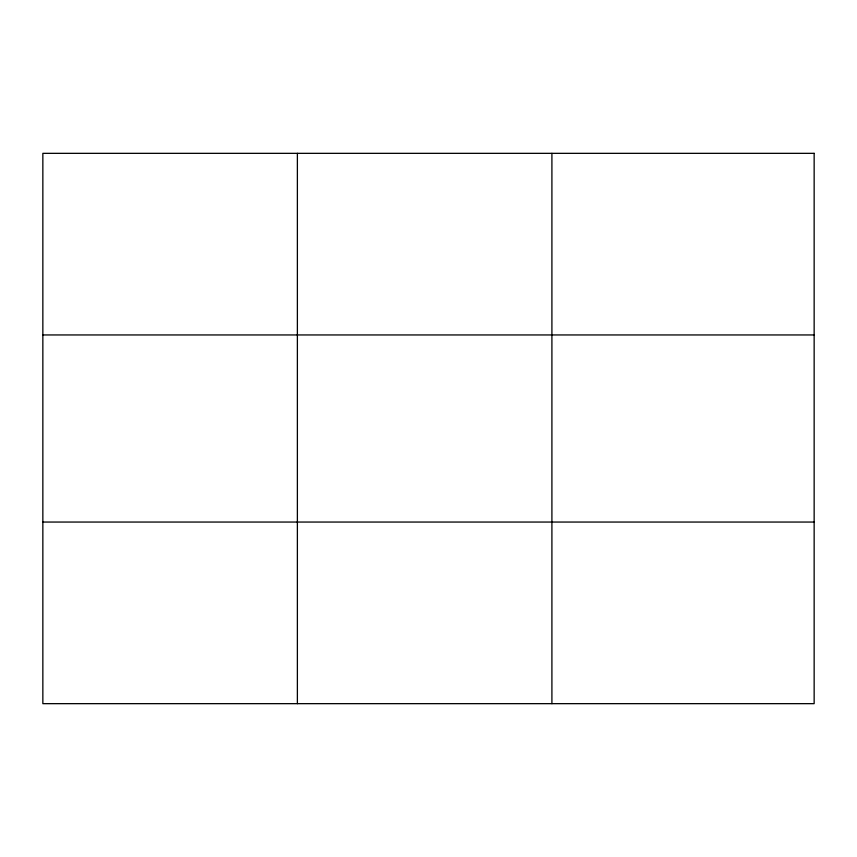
<?xml version="1.0" encoding="UTF-8"?>
<svg xmlns="http://www.w3.org/2000/svg" width="857" height="857" viewBox="0 0 857 857"><rect width="100%" height="100%" fill="white"/><g stroke="black" fill="none" stroke-linecap="round" stroke-linejoin="round"><path stroke-width="1.29" d="M297.379 153.339L297.379 703.661M551.908 153.339L551.908 703.661M42.85 334.948L814.15 334.948M42.85 522.052L814.15 522.052M814.15 153.339L814.15 703.661L42.85 703.661L42.85 153.339L814.15 153.339"/></g></svg>
